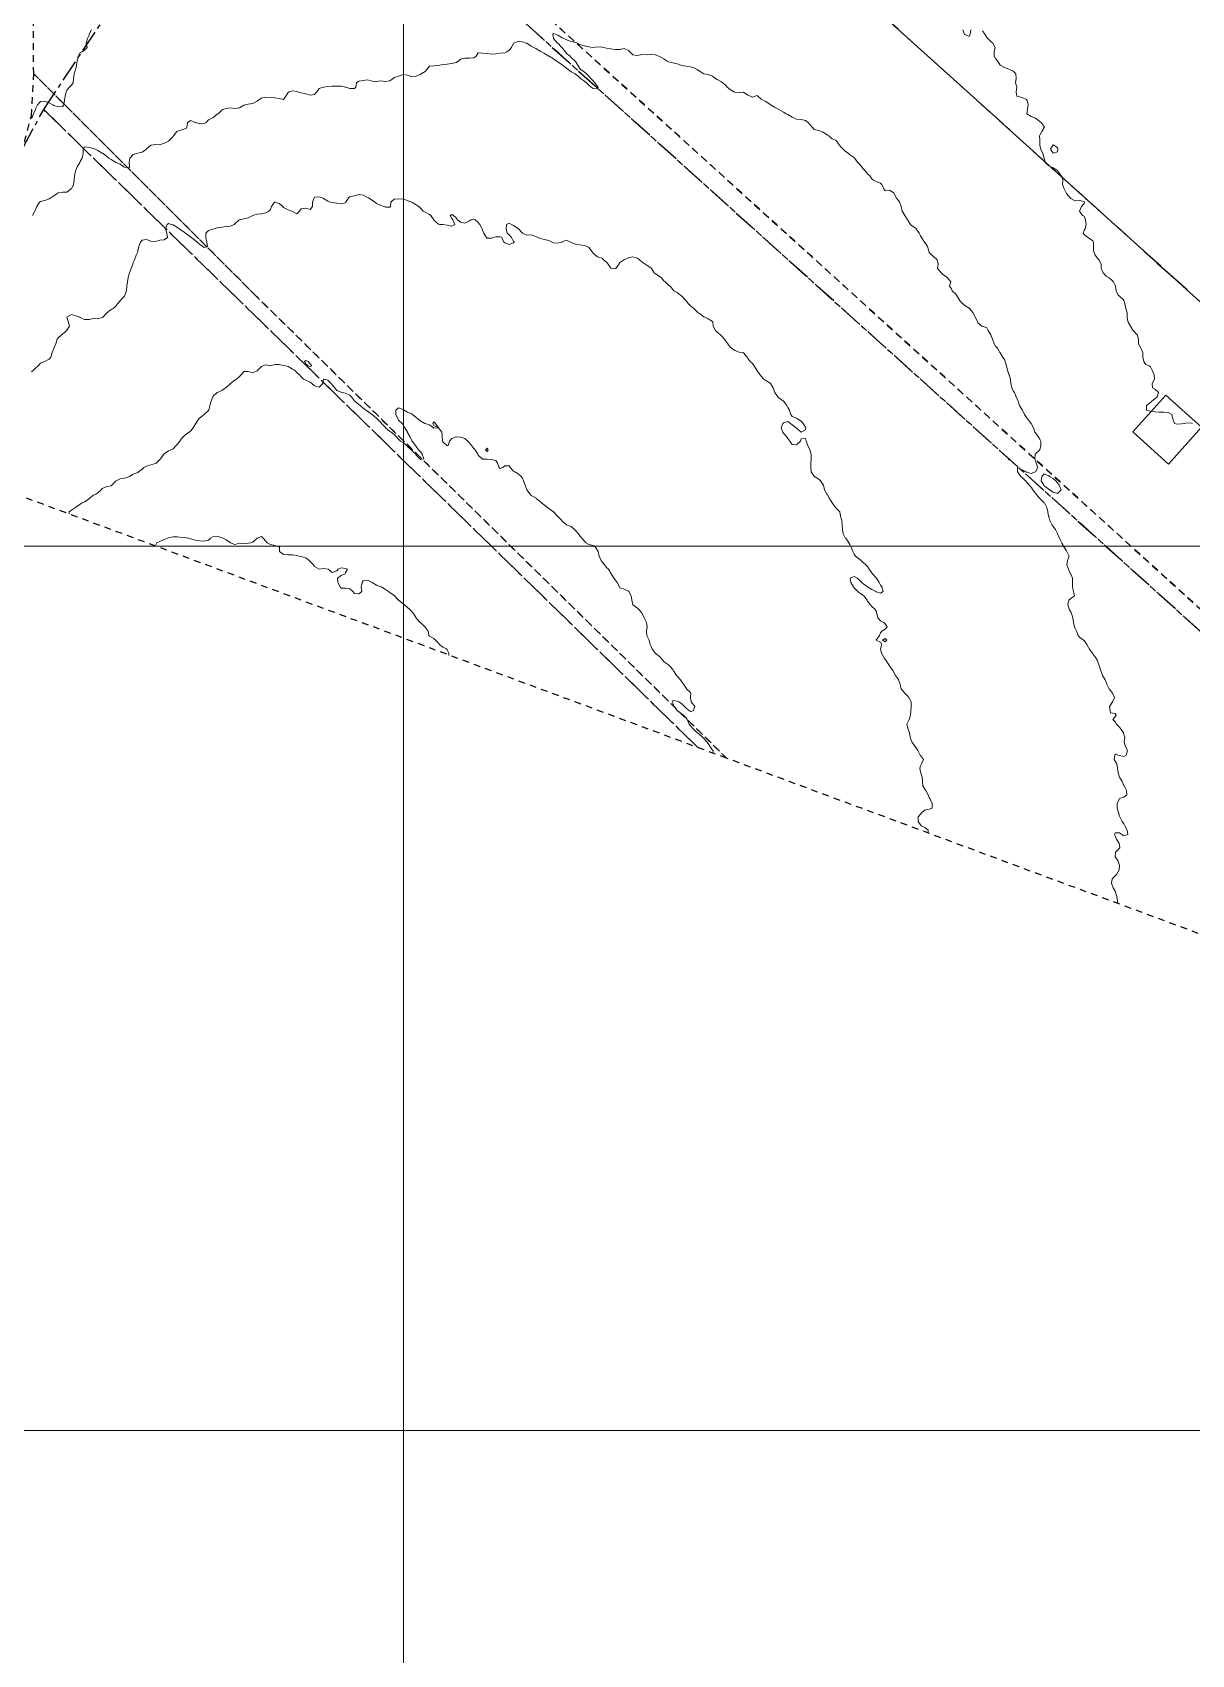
# Model space of a CAD drawing. Header units: centimetres. Extents: x 0 to 642158, y -847 to 649707.
# Drawn here: x 615924.8 to 616055.9, y 619762 to 619945.4 of the extents above; entities that cross this region are included whole.
import ezdxf

# ---------------------------------------------------------------- set-up
doc = ezdxf.new("R2010")
doc.units = ezdxf.units.CM
doc.header["$MEASUREMENT"] = 0
doc.linetypes.add('CENTERX2', pattern=[4, 2.5, -0.5, 0.5, -0.5])
doc.linetypes.add('JIS_02_0.7', pattern=[1.35, 0.75, -0.6])
for name, color, linetype, lineweight in [('MEV_grille', 254, 'Continuous', 9), ('WAL_parcellaire agricole', 7, 'JIS_02_0.7', 25), ('WAL_topographie 0.5', 253, 'Continuous', 20)]:
    doc.layers.add(name, color=color, linetype=linetype, lineweight=lineweight)
doc.layers.add('SPW_batiments', color=7, linetype='Continuous')
doc.layers.add('SPW_parcellaire cadastral', color=7, linetype='CENTERX2', lineweight=25, true_color=0xff0542)

# ---------------------------------------------------------------- blocks, each defined once
blk = doc.blocks.new('*U114')
at = {"layer": 'MEV_grille', "transparency": 33554687}
blk.add_lwpolyline([(-1338.46, 0), (1338.46, 0)], dxfattribs=at)
blk = doc.blocks.new('*U115')
at = {"layer": 'MEV_grille', "color": 0, "linetype": 'ByBlock', "lineweight": -2, "transparency": 16777216}
for p in [(0, -2500), (0, -2600)]:
    blk.add_blockref('*U114', p, dxfattribs=at)
blk = doc.blocks.new('*U112')
at = {"layer": 'MEV_grille', "transparency": 33554687}
blk.add_lwpolyline([(0, 1825.48), (0, -1825.48)], dxfattribs=at)
blk = doc.blocks.new('*U113')
at = {"layer": 'MEV_grille', "color": 0, "linetype": 'ByBlock', "lineweight": -2, "transparency": 16777216}
blk.add_blockref('*U112', (600, 0), dxfattribs=at)

msp = doc.modelspace()

# ---------------------------------------------------------------- linework, layer by layer
at = {"layer": 'SPW_batiments'}
msp.add_lwpolyline([(616057.03, 619900.83), (616053.28, 619896.64), (616049.25, 619900.28), (616053, 619904.44), (616057.03, 619900.83)], dxfattribs=at)
at = {"layer": 'SPW_parcellaire cadastral'}
for points in [[(616153.66, 619880.77), (616136.96, 619862.85), (616126.68, 619852.05), (616001.49, 619964.95), (616040.55, 619965.41), (616060.88, 619964.33), (616153.66, 619880.77)], [(615965.8, 619959.82), (615989.5, 619964.99), (616001.49, 619964.95), (616126.68, 619852.05), (616107.56, 619832.08), (615965.8, 619959.82)], [(615926.12, 619936.73), (615936.97, 619953.04), (615965.8, 619959.82), (616107.56, 619832.08), (616102.35, 619826.61)], [(615906.65, 619899.72), (615903.97, 619902.5), (615914.4, 619916.69), (615919.91, 619925.36), (615926.12, 619936.73)], [(616000.08, 619864.6), (615926.12, 619936.73)], [(615926.12, 619936.73), (616000.08, 619864.6)]]:
    msp.add_lwpolyline(points, dxfattribs=at)
at = {"layer": 'WAL_parcellaire agricole'}
for points in [[(615967.54, 619961.3), (615982.56, 619963.87), (616014.45, 619964.67), (616059.99, 619964.79), (616153.72, 619880.73), (616107, 619834.8), (615967.54, 619961.3)], [(616003.33, 619863.39), (615950, 619915.78), (615924.99, 619940.78), (615924.95, 619949.74), (615927.39, 619952.98), (615938.29, 619954.98), (615966.89, 619962.18), (615967.54, 619961.3), (616107, 619834.8), (616109.5, 619832.3), (616103.48, 619826.19), (616003.33, 619863.39)], [(615907.77, 619898.89), (615903.81, 619901.85), (615918.75, 619922.03), (615923.23, 619930.47), (615924.74, 619936.03), (615924.99, 619940.78), (615950, 619915.78), (616003.33, 619863.39), (615907.77, 619898.89)]]:
    msp.add_lwpolyline(points, dxfattribs=at)
at = {"layer": 'WAL_topographie 0.5'}
for points in [[(615924.77, 619935.75), (615924.96, 619936.25), (615925.2, 619936.75), (615925.25, 619936.88), (615925.44, 619937.25), (615925.75, 619937.65), (615926.25, 619937.67), (615926.75, 619937.49), (615927.15, 619937.25), (615927.25, 619937.2), (615927.75, 619937.04), (615928.25, 619937.09), (615928.4, 619937.25), (615928.49, 619937.75), (615928.56, 619938.25), (615928.67, 619938.75), (615928.75, 619938.93), (615929.03, 619939.25), (615929.25, 619939.49), (615929.45, 619939.75), (615929.49, 619940.25), (615929.58, 619940.75), (615929.73, 619941.25), (615929.75, 619941.35), (615929.84, 619941.75), (615929.92, 619942.25), (615930.05, 619942.75), (615930.25, 619943.17), (615930.48, 619943.25), (615930.75, 619943.43), (615931.02, 619943.75), (615930.93, 619944.25), (615931.08, 619944.75), (615931.25, 619945.15), (615931.28, 619945.25), (615931.51, 619945.75)], [(615924.85, 619924.75), (615925.13, 619925.25), (615925.25, 619925.51), (615925.35, 619925.75), (615925.64, 619926.25), (615925.75, 619926.32), (615926.25, 619926.45), (615926.75, 619926.63), (615926.93, 619926.75), (615927.25, 619926.96), (615927.65, 619927.25), (615927.75, 619927.32), (615928.25, 619927.39), (615928.75, 619927.39), (615929.24, 619927.75), (615929.25, 619927.77), (615929.48, 619928.25), (615929.56, 619928.75), (615929.62, 619929.25), (615929.71, 619929.75), (615929.75, 619929.89), (615929.9, 619930.25), (615930.19, 619930.75), (615930.25, 619930.87), (615930.48, 619931.25), (615930.59, 619931.75), (615930.57, 619932.25), (615930.75, 619932.5), (615931.25, 619932.42), (615931.75, 619932.34), (615931.94, 619932.25), (615932.25, 619932.11), (615932.75, 619931.8), (615932.83, 619931.75), (615933.25, 619931.42), (615933.48, 619931.25), (615933.75, 619931.08), (615934.25, 619930.79), (615934.34, 619930.75), (615934.75, 619930.56), (615935.19, 619930.25), (615935.25, 619930.21), (615935.75, 619930.15), (615935.83, 619930.25), (615935.78, 619930.75), (615935.86, 619931.25), (615936.25, 619931.63), (615936.6, 619931.75), (615936.75, 619931.79), (615937.25, 619931.9), (615937.73, 619932.25), (615937.75, 619932.27), (615938.25, 619932.7), (615938.55, 619932.75), (615938.75, 619932.79), (615939.25, 619932.75), (615939.75, 619932.92), (615940.25, 619933.16), (615940.36, 619933.25), (615940.75, 619933.69), (615940.8, 619933.75), (615941.19, 619934.25), (615941.25, 619934.3), (615941.75, 619934.43), (615942.25, 619934.64), (615942.3, 619934.75), (615942.37, 619935.25), (615942.75, 619935.48), (615943.25, 619935.28), (615943.34, 619935.25), (615943.75, 619935.13), (615944.25, 619935.14), (615944.5, 619935.25), (615944.75, 619935.55), (615945.14, 619935.75), (615945.25, 619935.79), (615945.75, 619936.19), (615945.83, 619936.25), (615946.25, 619936.67), (615946.39, 619936.75), (615946.75, 619936.86), (615947.25, 619936.94), (615947.75, 619936.85), (615948.25, 619936.92), (615948.75, 619937.21), (615948.92, 619937.25), (615949.25, 619937.32), (615949.75, 619937.43), (615950.25, 619937.66), (615950.35, 619937.75), (615950.75, 619938), (615951.25, 619938.14), (615951.75, 619938.09), (615952.25, 619938.05), (615952.75, 619937.96), (615953.25, 619937.86), (615953.5, 619938.25), (615953.75, 619938.64), (615953.88, 619938.75), (615954.25, 619938.84), (615954.75, 619938.77), (615954.82, 619938.75), (615955.25, 619938.61), (615955.75, 619938.5), (615956.25, 619938.37), (615956.75, 619938.42), (615957, 619938.75), (615957.25, 619939.12), (615957.75, 619939.25), (615957.75, 619939.25), (615958.25, 619939.35), (615958.75, 619939.37), (615959.25, 619939.39), (615959.75, 619939.38), (615960.25, 619939.26), (615960.3, 619939.25), (615960.75, 619939.09), (615961.25, 619939.1), (615961.42, 619939.25), (615961.47, 619939.75), (615961.75, 619939.93), (615962.25, 619940.03), (615962.75, 619940.07), (615963.25, 619939.92), (615963.75, 619939.91), (615964.25, 619939.97), (615964.75, 619939.91), (615965.25, 619939.96), (615965.63, 619940.25), (615965.75, 619940.35), (615966.25, 619940.52), (615966.75, 619940.71), (615967.25, 619940.61), (615967.75, 619940.42), (615968.25, 619940.52), (615968.75, 619940.72), (615968.81, 619940.75), (615969.25, 619941.04), (615969.44, 619941.25), (615969.75, 619941.63), (615970.25, 619941.67), (615970.75, 619941.7), (615970.92, 619941.75), (615971.25, 619941.84), (615971.75, 619941.87), (615972.25, 619941.92), (615972.75, 619942.03), (615973.07, 619942.25), (615973.25, 619942.43), (615973.75, 619942.55), (615974.25, 619942.54), (615974.75, 619942.58), (615975, 619942.75), (615975.25, 619943.15), (615975.75, 619943.1), (615976.25, 619943.05), (615976.75, 619943), (615977.25, 619943.02), (615977.75, 619943.1), (615978.25, 619943.15), (615978.5, 619943.25), (615978.75, 619943.43), (615979.02, 619943.75), (615979.25, 619944.25), (615979.25, 619944.25), (615979.75, 619944.44), (615980.25, 619944.37), (615980.66, 619944.25), (615980.75, 619944.22), (615981.25, 619943.91), (615981.55, 619943.75), (615981.75, 619943.63), (615982.25, 619943.34), (615982.4, 619943.25), (615982.75, 619943.07), (615983.25, 619942.76), (615983.27, 619942.75), (615983.75, 619942.46), (615984.08, 619942.25), (615984.25, 619942.12), (615984.75, 619941.77), (615984.78, 619941.75), (615985.25, 619941.4), (615985.43, 619941.25), (615985.75, 619941.01), (615986.21, 619940.75), (615986.25, 619940.72), (615986.75, 619940.34), (615986.83, 619940.25), (615987.25, 619939.95), (615987.48, 619939.75), (615987.75, 619939.49), (615988.03, 619939.25), (615988.25, 619939.1), (615988.75, 619939.06), (615988.81, 619939.25), (615988.75, 619939.34), (615988.45, 619939.75), (615988.25, 619939.99), (615988, 619940.25), (615987.75, 619940.51), (615987.5, 619940.75), (615987.25, 619940.95), (615986.86, 619941.25), (615986.75, 619941.37), (615986.52, 619941.75), (615986.25, 619942.15), (615986.17, 619942.25), (615985.75, 619942.63), (615985.63, 619942.75), (615985.25, 619943.08), (615985.1, 619943.25), (615984.75, 619943.69), (615984.7, 619943.75), (615984.25, 619944.23), (615984.23, 619944.25), (615983.75, 619944.75), (615983.75, 619944.75), (615983.67, 619945.25), (615983.75, 619945.31), (615983.94, 619945.25), (615984.25, 619945.15), (615984.75, 619944.85), (615984.94, 619944.75), (615985.25, 619944.61), (615985.75, 619944.44), (615986.25, 619944.31), (615986.48, 619944.25), (615986.75, 619944.07), (615987.25, 619943.94), (615987.75, 619943.81), (615988.25, 619943.75), (615988.75, 619943.83), (615989.25, 619943.8), (615989.42, 619943.75), (615989.75, 619943.67), (615990.25, 619943.59), (615990.75, 619943.51), (615991.25, 619943.51), (615991.75, 619943.62), (615992.25, 619943.42), (615992.41, 619943.25), (615992.75, 619942.92), (615993.25, 619942.83), (615993.75, 619942.94), (615994.25, 619942.92), (615994.75, 619942.94), (615995.25, 619942.91), (615995.67, 619942.75), (615995.75, 619942.71), (615996.25, 619942.48), (615996.53, 619942.25), (615996.75, 619942.13), (615997.25, 619942.02), (615997.75, 619941.89), (615998.15, 619941.75), (615998.25, 619941.71), (615998.75, 619941.62), (615999.25, 619941.55), (615999.75, 619941.4), (616000, 619941.25), (616000.25, 619941.06), (616000.75, 619940.75), (616000.75, 619940.75), (616001.25, 619940.7), (616001.75, 619940.51), (616002.09, 619940.25), (616002.25, 619940.12), (616002.75, 619939.87), (616002.91, 619939.75), (616003.25, 619939.46), (616003.38, 619939.25), (616003.75, 619938.99), (616004.15, 619938.75), (616004.25, 619938.69), (616004.75, 619938.67), (616005.25, 619938.7), (616005.75, 619938.36), (616006.03, 619938.25), (616006.25, 619938.12), (616006.58, 619938.25), (616006.75, 619938.31), (616006.86, 619938.25), (616007.25, 619937.9), (616007.5, 619937.75), (616007.75, 619937.65), (616008.25, 619937.3), (616008.3, 619937.25), (616008.75, 619936.99), (616009.25, 619936.75), (616009.25, 619936.75), (616009.75, 619936.45), (616010.07, 619936.25), (616010.25, 619936.15), (616010.75, 619935.88), (616011, 619935.75), (616011.25, 619935.64), (616011.75, 619935.6), (616012.25, 619935.5), (616012.57, 619935.25), (616012.75, 619935.03), (616013, 619934.75), (616013.25, 619934.49), (616013.75, 619934.37), (616014.03, 619934.25), (616014.25, 619934.19), (616014.75, 619933.84), (616014.89, 619933.75), (616015.25, 619933.43), (616015.66, 619933.25), (616015.75, 619933.18), (616016.05, 619932.75), (616016.25, 619932.53), (616016.5, 619932.25), (616016.75, 619932.03), (616017.1, 619931.75), (616017.25, 619931.62), (616017.75, 619931.3), (616017.78, 619931.25), (616018.18, 619930.75), (616018.25, 619930.68), (616018.62, 619930.25), (616018.75, 619930.07), (616019.02, 619929.75), (616019.25, 619929.45), (616019.52, 619929.25), (616019.75, 619928.9), (616019.94, 619928.75), (616020.25, 619928.58), (616020.75, 619928.39), (616020.88, 619928.25), (616021.11, 619927.75), (616021.25, 619927.54), (616021.75, 619927.6), (616022.25, 619927.3), (616022.28, 619927.25), (616022.49, 619926.75), (616022.75, 619926.44), (616022.88, 619926.25), (616023.08, 619925.75), (616023.18, 619925.25), (616023.25, 619925.12), (616023.47, 619924.75), (616023.75, 619924.34), (616023.8, 619924.25), (616024.14, 619923.75), (616024.25, 619923.61), (616024.75, 619923.28), (616024.78, 619923.25), (616025.11, 619922.75), (616025.25, 619922.46), (616025.35, 619922.25), (616025.71, 619921.75), (616025.75, 619921.69), (616026.04, 619921.25), (616026.19, 619920.75), (616026.25, 619920.57), (616026.52, 619920.25), (616026.75, 619920.07), (616027.14, 619919.75), (616027.25, 619919.25), (616027.25, 619919.25), (616027.25, 619919.25), (616027.19, 619918.75), (616027.25, 619918.67), (616027.58, 619918.25), (616027.75, 619918.1), (616028.25, 619917.77), (616028.28, 619917.75), (616028.68, 619917.25), (616028.54, 619916.75), (616028.75, 619916.45), (616028.85, 619916.25), (616029.25, 619915.87), (616029.33, 619915.75), (616029.61, 619915.25), (616029.75, 619915.06), (616030.06, 619914.75), (616030.25, 619914.59), (616030.75, 619914.28), (616030.8, 619914.25), (616031.21, 619913.75), (616031.25, 619913.67), (616031.45, 619913.25), (616031.7, 619912.75), (616031.75, 619912.63), (616032.2, 619912.25), (616032.25, 619912.22), (616032.75, 619912.03), (616032.91, 619911.75), (616033.2, 619911.25), (616033.25, 619911.16), (616033.4, 619910.75), (616033.58, 619910.25), (616033.75, 619909.96), (616033.95, 619909.75), (616034.23, 619909.25), (616034.25, 619909.22), (616034.55, 619908.75), (616034.75, 619908.47), (616034.84, 619908.25), (616034.96, 619907.75), (616035.08, 619907.25), (616035.25, 619906.79), (616035.27, 619906.75), (616035.44, 619906.25), (616035.46, 619905.75), (616035.6, 619905.25), (616035.75, 619904.92), (616035.88, 619904.75), (616036.09, 619904.25), (616036.25, 619903.82), (616036.28, 619903.75), (616036.45, 619903.25), (616036.75, 619902.79), (616036.77, 619902.75), (616037.01, 619902.25), (616037.25, 619901.9), (616037.37, 619901.75), (616037.75, 619901.25), (616037.75, 619901.25), (616038.02, 619900.75), (616038.17, 619900.25), (616038.25, 619900.16), (616038.57, 619899.75), (616038.75, 619899.47), (616038.85, 619899.25), (616038.85, 619898.75), (616038.75, 619898.25), (616038.75, 619898.25), (616038.25, 619897.81), (616038.23, 619897.75), (616038.19, 619897.25), (616038.25, 619897), (616038.34, 619896.75), (616038.54, 619896.25), (616038.25, 619895.75), (616038.25, 619895.75), (616037.75, 619895.57), (616037.25, 619895.72), (616037.21, 619895.75), (616036.75, 619895.98), (616036.26, 619896.25), (616036.25, 619896.26), (616036.22, 619896.25), (616036.23, 619895.75), (616036.25, 619895.73), (616036.61, 619895.25), (616036.75, 619895.11), (616037.13, 619894.75), (616037.25, 619894.63), (616037.55, 619894.25), (616037.75, 619894.03), (616037.97, 619893.75), (616038.25, 619893.35), (616038.32, 619893.25), (616038.75, 619892.75), (616038.75, 619892.75), (616039.25, 619892.27), (616039.28, 619892.25), (616039.54, 619891.75), (616039.64, 619891.25), (616039.73, 619890.75), (616039.75, 619890.7), (616039.89, 619890.25), (616040.14, 619889.75), (616040.25, 619889.59), (616040.52, 619889.25), (616040.75, 619888.78), (616040.76, 619888.75), (616040.98, 619888.25), (616041.24, 619887.75), (616041.25, 619887.72), (616041.48, 619887.25), (616041.75, 619886.82), (616041.81, 619886.75), (616042.07, 619886.25), (616041.86, 619885.75), (616041.8, 619885.25), (616041.97, 619884.75), (616042.22, 619884.25), (616042.25, 619884.19), (616042.44, 619883.75), (616042.44, 619883.25), (616042.43, 619882.75), (616042.57, 619882.25), (616042.66, 619881.75), (616042.25, 619881.43), (616042.04, 619881.25), (616041.92, 619880.75), (616042.08, 619880.25), (616042.25, 619879.92), (616042.34, 619879.75), (616042.46, 619879.25), (616042.57, 619878.75), (616042.66, 619878.25), (616042.75, 619878.05), (616042.88, 619877.75), (616043.1, 619877.25), (616043.25, 619877.06), (616043.69, 619876.75), (616043.75, 619876.71), (616044.06, 619876.25), (616044.25, 619875.89), (616044.33, 619875.75), (616044.7, 619875.25), (616044.75, 619875.19), (616045.08, 619874.75), (616045.25, 619874.42), (616045.32, 619874.25), (616045.48, 619873.75), (616045.64, 619873.25), (616045.75, 619872.98), (616045.84, 619872.75), (616046.12, 619872.25), (616046.25, 619871.99), (616046.34, 619871.75), (616046.57, 619871.25), (616046.75, 619871.03), (616046.98, 619870.75), (616047.18, 619870.25), (616046.96, 619869.75), (616046.75, 619869.4), (616046.62, 619869.25), (616046.69, 619868.75), (616046.75, 619868.5), (616047.25, 619868.44), (616047.36, 619868.25), (616047.25, 619868.06), (616047, 619867.75), (616047.25, 619867.52), (616047.41, 619867.25), (616047.75, 619866.91), (616047.85, 619866.75), (616048.19, 619866.25), (616048.25, 619866.08), (616048.36, 619865.75), (616048.3, 619865.25), (616048.39, 619864.75), (616048.67, 619864.25), (616048.5, 619863.75), (616048.25, 619863.57), (616047.75, 619863.68), (616047.58, 619863.75), (616047.25, 619863.88), (616047.21, 619863.75), (616047.14, 619863.25), (616047.25, 619863.06), (616047.45, 619862.75), (616047.54, 619862.25), (616047.59, 619861.75), (616047.74, 619861.25), (616047.75, 619861.23), (616048.04, 619860.75), (616048.25, 619860.31), (616048.28, 619860.25), (616048.56, 619859.75), (616048.58, 619859.25), (616048.25, 619859), (616047.75, 619858.83), (616047.7, 619858.75), (616047.48, 619858.25), (616047.5, 619857.75), (616047.63, 619857.25), (616047.75, 619856.85), (616047.8, 619856.75), (616048.06, 619856.25), (616048.25, 619855.98), (616048.36, 619855.75), (616048.64, 619855.25), (616048.69, 619854.75), (616048.25, 619854.6), (616048, 619854.75), (616047.75, 619854.94), (616047.25, 619854.96), (616047.2, 619854.75), (616047.25, 619854.62), (616047.43, 619854.25), (616047.73, 619853.75), (616047.75, 619853.58), (616047.78, 619853.25), (616047.75, 619853.2), (616047.32, 619852.75), (616047.25, 619852.25), (616047.61, 619851.75), (616047.75, 619851.25), (616047.75, 619851.25), (616047.75, 619851.25), (616047.7, 619850.75), (616047.43, 619850.25), (616047.25, 619850.09), (616046.94, 619849.75), (616046.84, 619849.25), (616047.05, 619848.75), (616047.25, 619848.37), (616047.32, 619848.25), (616047.44, 619847.75), (616047.51, 619847.25), (616047.51, 619847)], [(616030.06, 619945.75), (616030.23, 619945.25), (616030.25, 619945.22), (616030.75, 619945), (616030.86, 619945.25), (616030.93, 619945.75)], [(616032.25, 619945.62), (616032.54, 619945.25), (616032.75, 619944.89), (616032.87, 619944.75), (616033.25, 619944.39), (616033.42, 619944.25), (616033.68, 619943.75), (616033.57, 619943.25), (616033.58, 619942.75), (616033.75, 619942.5), (616033.95, 619942.25), (616034.25, 619941.75), (616034.25, 619941.75), (616034.75, 619941.47), (616035.25, 619941.28), (616035.33, 619941.25), (616035.75, 619941.07), (616036.05, 619940.75), (616036.08, 619940.25), (616035.98, 619939.75), (616036.15, 619939.25), (616036.08, 619938.75), (616036.15, 619938.25), (616036.25, 619938.19), (616036.75, 619938.1), (616037.25, 619937.86), (616037.32, 619937.75), (616037.41, 619937.25), (616037.34, 619936.75), (616037.29, 619936.25), (616037.75, 619935.96), (616038.25, 619935.75), (616038.25, 619935.75), (616038.75, 619935.37), (616038.9, 619935.25), (616039.25, 619934.8), (616039.29, 619934.75), (616039.25, 619934.69), (616038.96, 619934.25), (616038.75, 619933.82), (616038.72, 619933.75), (616038.73, 619933.25), (616038.73, 619932.75), (616038.75, 619932.67), (616038.86, 619932.25), (616039.09, 619931.75), (616039.25, 619931.25), (616039.25, 619931.25), (616039.36, 619930.75), (616039.75, 619930.35), (616040, 619930.25), (616040.25, 619930.14), (616040.75, 619929.82), (616040.78, 619929.75), (616041.17, 619929.25), (616041.25, 619929.11), (616041.35, 619928.75), (616041.32, 619928.25), (616041.49, 619927.75), (616041.75, 619927.25), (616041.75, 619927.25), (616042.16, 619926.75), (616042.25, 619926.67), (616042.75, 619926.4), (616043.25, 619926.43), (616043.75, 619926.33), (616043.78, 619926.25), (616043.75, 619926.11), (616043.47, 619925.75), (616043.25, 619925.25), (616043.58, 619924.75), (616043.75, 619924.68), (616043.92, 619924.25), (616043.99, 619923.75), (616043.86, 619923.25), (616043.75, 619923.06), (616043.65, 619922.75), (616043.75, 619922.61), (616044.18, 619922.25), (616044.25, 619922.21), (616044.75, 619921.87), (616044.83, 619921.75), (616044.82, 619921.25), (616044.8, 619920.75), (616044.99, 619920.25), (616045.25, 619919.93), (616045.4, 619919.75), (616045.68, 619919.25), (616045.7, 619918.75), (616045.75, 619918.6), (616045.89, 619918.25), (616046.25, 619917.89), (616046.5, 619917.75), (616046.75, 619917.6), (616047.08, 619917.25), (616047.25, 619916.86), (616047.3, 619916.75), (616047.36, 619916.25), (616047.6, 619915.75), (616047.75, 619915.61), (616048.18, 619915.25), (616048.25, 619915.14), (616048.37, 619914.75), (616048.47, 619914.25), (616048.61, 619913.75), (616048.62, 619913.25), (616048.7, 619912.75), (616048.75, 619912.69), (616049, 619912.25), (616049.25, 619911.77), (616049.29, 619911.75), (616049.75, 619911.25), (616049.75, 619911.25), (616049.9, 619910.75), (616049.9, 619910.25), (616050.16, 619909.75), (616050.25, 619909.58), (616050.41, 619909.25), (616050.41, 619908.75), (616050.52, 619908.25), (616050.75, 619907.9), (616051.12, 619907.75), (616051.25, 619907.65), (616051.46, 619907.25), (616051.69, 619906.75), (616051.71, 619906.25), (616051.46, 619905.75), (616051.5, 619905.25), (616051.75, 619905.13), (616052.18, 619904.75), (616052, 619904.25), (616051.75, 619904.02), (616051.41, 619903.75), (616051.25, 619903.6), (616050.81, 619903.25), (616050.8, 619902.75), (616051.25, 619902.61), (616051.75, 619902.54), (616052.25, 619902.5), (616052.75, 619902.5), (616053.25, 619902.46), (616053.66, 619902.25), (616053.75, 619901.89), (616053.77, 619901.75), (616053.96, 619901.25), (616054.25, 619901.15), (616054.75, 619901.21), (616055.06, 619901.25), (616055.25, 619901.28), (616055.75, 619901.29), (616056, 619901.25)], [(616040.8, 619932.25), (616040.75, 619931.96), (616040.25, 619931.8), (616039.96, 619932.25), (616040.25, 619932.75), (616040.25, 619932.75), (616040.25, 619932.75), (616040.75, 619932.42), (616040.8, 619932.25)], [(615924.75, 619907.07), (615924.98, 619907.25), (615925.25, 619907.51), (615925.49, 619907.75), (615925.75, 619908.05), (615926.25, 619908.25), (615926.25, 619908.25), (615926.75, 619908.51), (615926.93, 619908.75), (615927.07, 619909.25), (615927.25, 619909.71), (615927.26, 619909.75), (615927.48, 619910.25), (615927.63, 619910.75), (615927.75, 619910.92), (615928.12, 619911.25), (615928.25, 619911.32), (615928.72, 619911.75), (615928.75, 619911.8), (615929.04, 619912.25), (615928.9, 619912.75), (615928.75, 619913.25), (615928.75, 619913.25), (615928.75, 619913.25), (615929.25, 619913.56), (615929.75, 619913.41), (615930.2, 619913.25), (615930.25, 619913.23), (615930.75, 619912.98), (615931.25, 619912.98), (615931.75, 619913.09), (615932.25, 619913.05), (615932.75, 619913.21), (615932.79, 619913.25), (615933.25, 619913.75), (615933.25, 619913.75), (615933.75, 619914.13), (615933.97, 619914.25), (615934.25, 619914.46), (615934.47, 619914.75), (615934.75, 619915.11), (615934.88, 619915.25), (615935.25, 619915.63), (615935.31, 619915.75), (615935.48, 619916.25), (615935.54, 619916.75), (615935.58, 619917.25), (615935.68, 619917.75), (615935.75, 619918.03), (615935.81, 619918.25), (615936, 619918.75), (615936.21, 619919.25), (615936.25, 619919.42), (615936.37, 619919.75), (615936.59, 619920.25), (615936.75, 619920.66), (615936.78, 619920.75), (615936.89, 619921.25), (615937.05, 619921.75), (615937.25, 619921.95), (615937.75, 619922.03), (615938.25, 619921.86), (615938.75, 619921.82), (615939.25, 619921.95), (615939.75, 619922), (615940.12, 619922.25), (615940.03, 619922.75), (615939.9, 619923.25), (615940.07, 619923.75), (615940.25, 619923.83), (615940.53, 619923.75), (615940.75, 619923.68), (615941.25, 619923.38), (615941.43, 619923.25), (615941.75, 619923.04), (615942.16, 619922.75), (615942.25, 619922.69), (615942.75, 619922.31), (615942.82, 619922.25), (615943.25, 619921.93), (615943.46, 619921.75), (615943.75, 619921.5), (615944.12, 619921.25), (615944.25, 619921.14), (615944.65, 619921.25), (615944.56, 619921.75), (615944.45, 619922.25), (615944.46, 619922.75), (615944.75, 619923.04), (615945.25, 619923.2), (615945.39, 619923.25), (615945.75, 619923.37), (615946.25, 619923.43), (615946.75, 619923.51), (615947.25, 619923.53), (615947.67, 619923.75), (615947.75, 619923.81), (615948.22, 619924.25), (615948.25, 619924.26), (615948.75, 619924.37), (615949.25, 619924.5), (615949.75, 619924.75), (615949.75, 619924.75), (615950.25, 619924.9), (615950.75, 619924.93), (615951.25, 619925.05), (615951.59, 619925.25), (615951.75, 619925.42), (615951.88, 619925.75), (615952.2, 619926.25), (615952.25, 619926.27), (615952.31, 619926.25), (615952.75, 619926.09), (615953.16, 619925.75), (615953.25, 619925.66), (615953.75, 619925.4), (615954.19, 619925.25), (615954.25, 619925.22), (615954.75, 619924.94), (615955.04, 619925.25), (615955.25, 619925.5), (615955.75, 619925.56), (615956.25, 619925.43), (615956.53, 619925.75), (615956.53, 619926.25), (615956.69, 619926.75), (615956.75, 619926.82), (615957.25, 619926.85), (615957.62, 619926.75), (615957.75, 619926.68), (615958.25, 619926.36), (615958.54, 619926.25), (615958.75, 619926.21), (615959.25, 619926.16), (615959.75, 619926.08), (615960.25, 619926.19), (615960.3, 619926.25), (615960.58, 619926.75), (615960.75, 619926.86), (615961.25, 619926.99), (615961.75, 619927.13), (615962.25, 619927.04), (615962.75, 619926.79), (615962.84, 619926.75), (615963.25, 619926.48), (615963.56, 619926.25), (615963.75, 619926.11), (615964.25, 619925.89), (615964.61, 619925.75), (615964.75, 619925.71), (615965.25, 619925.69), (615965.32, 619925.75), (615965.36, 619926.25), (615965.75, 619926.61), (615966.25, 619926.65), (615966.75, 619926.58), (615967.25, 619926.46), (615967.72, 619926.25), (615967.75, 619926.24), (615968.25, 619925.94), (615968.54, 619925.75), (615968.75, 619925.54), (615969.04, 619925.25), (615969.25, 619925.11), (615969.75, 619924.86), (615969.88, 619924.75), (615970.23, 619924.25), (615970.25, 619924.22), (615970.75, 619923.77), (615970.92, 619923.75), (615971.25, 619923.72), (615971.75, 619923.65), (615972.25, 619923.54), (615972.61, 619923.75), (615972.39, 619924.25), (615972.25, 619924.42), (615972.07, 619924.75), (615972.25, 619924.85), (615972.45, 619924.75), (615972.75, 619924.48), (615972.91, 619924.25), (615973.25, 619924), (615973.75, 619923.88), (615974.25, 619924.16), (615974.46, 619924.25), (615974.75, 619924.35), (615974.92, 619924.25), (615975.25, 619923.96), (615975.44, 619923.75), (615975.71, 619923.25), (615975.75, 619923.08), (615975.89, 619922.75), (615976.18, 619922.25), (615976.25, 619922.19), (615976.75, 619922.17), (615976.97, 619922.25), (615977.25, 619922.33), (615977.75, 619922.33), (615977.92, 619922.25), (615978.14, 619921.75), (615978.25, 619921.65), (615978.75, 619921.48), (615979.25, 619921.67), (615979.35, 619921.75), (615979.25, 619921.82), (615979.02, 619922.25), (615978.75, 619922.55), (615978.51, 619922.75), (615978.42, 619923.25), (615978.43, 619923.75), (615978.75, 619923.88), (615979, 619923.75), (615979.25, 619923.6), (615979.75, 619923.28), (615979.79, 619923.25), (615980.25, 619922.75), (615980.25, 619922.75), (615980.75, 619922.54), (615981.25, 619922.57), (615981.75, 619922.37), (615981.98, 619922.25), (615982.25, 619922.16), (615982.75, 619922.03), (615983.25, 619921.91), (615983.62, 619921.75), (615983.75, 619921.67), (615984.25, 619921.62), (615984.69, 619921.75), (615984.75, 619921.79), (615985.25, 619921.96), (615985.67, 619921.75), (615985.75, 619921.7), (615986.25, 619921.52), (615986.75, 619921.42), (615987.25, 619921.36), (615987.53, 619921.25), (615987.75, 619921.15), (615988.04, 619920.75), (615988.25, 619920.49), (615988.51, 619920.25), (615988.75, 619920.06), (615989.25, 619919.93), (615989.43, 619919.75), (615989.75, 619919.46), (615989.93, 619919.25), (615990.25, 619918.81), (615990.58, 619918.75), (615990.75, 619918.72), (615990.8, 619918.75), (615991.13, 619919.25), (615991.25, 619919.42), (615991.75, 619919.75), (615991.75, 619919.75), (615992.25, 619919.96), (615992.75, 619920.06), (615993.25, 619919.93), (615993.5, 619919.75), (615993.75, 619919.51), (615994.13, 619919.25), (615994.25, 619919.17), (615994.75, 619918.84), (615994.83, 619918.75), (615995.16, 619918.25), (615995.25, 619918.18), (615995.75, 619917.87), (615995.92, 619917.75), (615996.25, 619917.35), (615996.39, 619917.25), (615996.75, 619916.87), (615996.95, 619916.75), (615997.25, 619916.38), (615997.36, 619916.25), (615997.75, 619916.04), (615998.13, 619915.75), (615998.25, 619915.68), (615998.62, 619915.25), (615998.75, 619915.09), (615999.02, 619914.75), (615999.25, 619914.53), (615999.64, 619914.25), (615999.75, 619914.14), (616000.12, 619913.75), (616000.25, 619913.66), (616000.75, 619913.29), (616000.88, 619913.25), (616001.25, 619913.07), (616001.75, 619912.78), (616001.77, 619912.75), (616001.81, 619912.25), (616002.07, 619911.75), (616002.25, 619911.56), (616002.64, 619911.25), (616002.75, 619911.15), (616003.09, 619910.75), (616003.25, 619910.55), (616003.46, 619910.25), (616003.75, 619909.88), (616003.89, 619909.75), (616004.25, 619909.48), (616004.75, 619909.31), (616005.12, 619909.25), (616005.25, 619909.23), (616005.66, 619908.75), (616005.75, 619908.59), (616006, 619908.25), (616006.25, 619908.01), (616006.46, 619907.75), (616006.74, 619907.25), (616006.75, 619907.23), (616007.11, 619906.75), (616007.25, 619906.57), (616007.55, 619906.25), (616007.75, 619906.11), (616008.25, 619905.8), (616008.31, 619905.75), (616008.58, 619905.25), (616008.75, 619904.81), (616008.77, 619904.75), (616009.11, 619904.25), (616009.25, 619904.12), (616009.75, 619903.75), (616009.75, 619903.75), (616010.14, 619903.25), (616010.25, 619903.03), (616010.44, 619902.75), (616010.59, 619902.25), (616010.75, 619902.04), (616011.25, 619901.83), (616011.35, 619901.75), (616011.75, 619901.48), (616011.99, 619901.25), (616012.25, 619900.83), (616012.3, 619900.75), (616012.25, 619900.5), (616011.75, 619900.25), (616011.75, 619900.25), (616011.75, 619900.25), (616011.25, 619900.7), (616011.2, 619900.75), (616010.75, 619901.1), (616010.55, 619901.25), (616010.25, 619901.46), (616009.75, 619901.31), (616009.68, 619901.25), (616009.51, 619900.75), (616009.69, 619900.25), (616009.75, 619900.14), (616010.12, 619899.75), (616010.25, 619899.52), (616010.48, 619899.25), (616010.75, 619898.86), (616011.25, 619898.81), (616011.69, 619899.25), (616011.75, 619899.5), (616012.25, 619899.55), (616012.34, 619899.25), (616012.5, 619898.75), (616012.75, 619898.25), (616012.75, 619898.25), (616012.88, 619897.75), (616012.9, 619897.25), (616012.87, 619896.75), (616012.86, 619896.25), (616012.91, 619895.75), (616013.25, 619895.28), (616013.28, 619895.25), (616013.75, 619894.92), (616013.95, 619894.75), (616014.25, 619894.29), (616014.27, 619894.25), (616014.41, 619893.75), (616014.68, 619893.25), (616014.75, 619893.15), (616014.97, 619892.75), (616015.25, 619892.25), (616015.25, 619892.25), (616015.66, 619891.75), (616015.75, 619891.64), (616016.14, 619891.25), (616016.22, 619890.75), (616016.25, 619890.62), (616016.35, 619890.25), (616016.39, 619889.75), (616016.43, 619889.25), (616016.53, 619888.75), (616016.75, 619888.32), (616016.8, 619888.25), (616017.15, 619887.75), (616017.25, 619887.55), (616017.42, 619887.25), (616017.61, 619886.75), (616017.75, 619886.47), (616017.91, 619886.25), (616018.25, 619885.98), (616018.54, 619885.75), (616018.75, 619885.57), (616019.08, 619885.25), (616019.25, 619885.08), (616019.47, 619884.75), (616019.75, 619884.35), (616019.83, 619884.25), (616020.25, 619883.78), (616020.27, 619883.75), (616020.58, 619883.25), (616020.75, 619882.97), (616020.9, 619882.75), (616021.03, 619882.25), (616020.75, 619882.03), (616020.25, 619882.21), (616020.19, 619882.25), (616019.75, 619882.46), (616019.27, 619882.75), (616019.25, 619882.76), (616018.75, 619883.14), (616018.64, 619883.25), (616018.25, 619883.63), (616018.08, 619883.75), (616017.75, 619883.94), (616017.3, 619883.75), (616017.39, 619883.25), (616017.67, 619882.75), (616017.75, 619882.65), (616018.17, 619882.25), (616018.25, 619882.18), (616018.75, 619881.84), (616018.84, 619881.75), (616019.21, 619881.25), (616019.25, 619881.16), (616019.58, 619880.75), (616019.75, 619880.53), (616020.09, 619880.25), (616020.25, 619880), (616020.31, 619879.75), (616020.45, 619879.25), (616020.75, 619878.93), (616021.12, 619878.75), (616021.25, 619878.57), (616021.48, 619878.25), (616021.25, 619877.98), (616020.88, 619877.75), (616020.75, 619877.58), (616020.61, 619877.25), (616020.25, 619876.75), (616020.75, 619876.5), (616020.89, 619876.25), (616020.75, 619875.75), (616020.83, 619875.25), (616021.13, 619874.75), (616021.25, 619874.59), (616021.48, 619874.25), (616021.75, 619873.82), (616021.8, 619873.75), (616022.15, 619873.25), (616022.25, 619873.07), (616022.44, 619872.75), (616022.75, 619872.27), (616022.77, 619872.25), (616022.97, 619871.75), (616023.07, 619871.25), (616023.25, 619871), (616023.47, 619870.75), (616023.75, 619870.47), (616023.92, 619870.25), (616024.21, 619869.75), (616024.21, 619869.25), (616024.16, 619868.75), (616024.11, 619868.25), (616023.96, 619867.75), (616023.75, 619867.33), (616023.71, 619867.25), (616023.75, 619867.12), (616023.82, 619866.75), (616024.01, 619866.25), (616024.1, 619865.75), (616024.25, 619865.3), (616024.27, 619865.25), (616024.62, 619864.75), (616024.75, 619864.58), (616024.94, 619864.25), (616025.21, 619863.75), (616025.25, 619863.68), (616025.58, 619863.25), (616025.37, 619862.75), (616025.25, 619862.53), (616025.17, 619862.25), (616025.25, 619861.83), (616025.28, 619861.75), (616025.46, 619861.25), (616025.48, 619860.75), (616025.52, 619860.25), (616025.75, 619859.89), (616025.84, 619859.75), (616026.12, 619859.25), (616026.25, 619858.93), (616026.34, 619858.75), (616026.56, 619858.25), (616026.58, 619857.75), (616026.25, 619857.61), (616025.75, 619857.52), (616025.39, 619857.25), (616025.25, 619857.08), (616024.98, 619856.75), (616025.01, 619856.25), (616025.25, 619855.84), (616025.37, 619855.75), (616025.75, 619855.56), (616026.11, 619855.25), (616026.11, 619855)], [(615956.42, 619907.75), (615956.25, 619907.66), (615956.04, 619907.75), (615955.75, 619907.99), (615955.6, 619908.25), (615955.75, 619908.37), (615956.04, 619908.25), (615956.25, 619907.99), (615956.42, 619907.75)], [(615928.99, 619891), (615928.99, 619891.25), (615929.25, 619891.45), (615929.73, 619891.75), (615929.75, 619891.77), (615930.25, 619892.13), (615930.49, 619892.25), (615930.75, 619892.37), (615931.25, 619892.73), (615931.28, 619892.75), (615931.75, 619893.13), (615932.01, 619893.25), (615932.25, 619893.39), (615932.61, 619893.75), (615932.75, 619893.89), (615933.25, 619894.11), (615933.75, 619894.2), (615933.83, 619894.25), (615934.25, 619894.71), (615934.3, 619894.75), (615934.75, 619894.98), (615935.25, 619895.04), (615935.75, 619895.22), (615935.82, 619895.25), (615936.25, 619895.51), (615936.75, 619895.71), (615936.84, 619895.75), (615937.25, 619896.07), (615937.45, 619896.25), (615937.75, 619896.42), (615938.25, 619896.55), (615938.75, 619896.7), (615938.82, 619896.75), (615939.25, 619897.16), (615939.32, 619897.25), (615939.71, 619897.75), (615939.75, 619897.8), (615940.25, 619898.15), (615940.48, 619898.25), (615940.75, 619898.38), (615941.09, 619898.75), (615941.25, 619898.91), (615941.51, 619899.25), (615941.75, 619899.58), (615941.91, 619899.75), (615942.25, 619900.05), (615942.58, 619900.25), (615942.75, 619900.41), (615943.01, 619900.75), (615943.25, 619901.11), (615943.33, 619901.25), (615943.65, 619901.75), (615943.75, 619901.84), (615944.25, 619902.25), (615944.25, 619902.25), (615944.75, 619902.7), (615944.78, 619902.75), (615944.9, 619903.25), (615945.05, 619903.75), (615945.23, 619904.25), (615945.25, 619904.29), (615945.75, 619904.74), (615945.78, 619904.75), (615946.25, 619904.97), (615946.67, 619905.25), (615946.75, 619905.31), (615947.23, 619905.75), (615947.25, 619905.76), (615947.75, 619906.14), (615947.93, 619906.25), (615948.25, 619906.54), (615948.44, 619906.75), (615948.75, 619907.13), (615949.25, 619907.13), (615949.75, 619906.97), (615950.25, 619907.17), (615950.35, 619907.25), (615950.75, 619907.69), (615950.88, 619907.75), (615951.25, 619907.88), (615951.75, 619907.77), (615952.25, 619907.89), (615952.75, 619907.92), (615953.25, 619907.8), (615953.45, 619907.75), (615953.75, 619907.66), (615954.25, 619907.39), (615954.46, 619907.25), (615954.75, 619907.01), (615955.03, 619906.75), (615955.25, 619906.51), (615955.51, 619906.25), (615955.75, 619906.13), (615956.25, 619905.9), (615956.44, 619905.75), (615956.75, 619905.49), (615957.25, 619905.34), (615957.68, 619905.75), (615957.75, 619906.25), (615957.75, 619906.25), (615957.75, 619906.25), (615958.25, 619906.12), (615958.62, 619905.75), (615958.75, 619905.62), (615959.02, 619905.25), (615959.25, 619904.95), (615959.75, 619904.77), (615959.86, 619904.75), (615960.25, 619904.68), (615960.75, 619904.42), (615960.91, 619904.25), (615961.25, 619903.81), (615961.3, 619903.75), (615961.75, 619903.37), (615961.91, 619903.25), (615962.25, 619902.97), (615962.56, 619902.75), (615962.75, 619902.61), (615963.24, 619902.25), (615963.25, 619902.25), (615963.75, 619901.84), (615963.83, 619901.75), (615964.25, 619901.33), (615964.33, 619901.25), (615964.75, 619900.78), (615964.78, 619900.75), (615965.25, 619900.34), (615965.39, 619900.25), (615965.75, 619899.98), (615965.99, 619899.75), (615966.25, 619899.46), (615966.48, 619899.25), (615966.75, 619899.08), (615967.15, 619898.75), (615967.25, 619898.65), (615967.67, 619898.25), (615967.75, 619898.17), (615968.18, 619897.75), (615968.25, 619897.66), (615968.65, 619897.25), (615968.75, 619897.16), (615969.11, 619897.25), (615968.92, 619897.75), (615968.75, 619898), (615968.51, 619898.25), (615968.25, 619898.62), (615968.16, 619898.75), (615967.77, 619899.25), (615967.75, 619899.29), (615967.51, 619899.75), (615967.25, 619900.23), (615967.24, 619900.25), (615966.94, 619900.75), (615966.75, 619901.11), (615966.65, 619901.25), (615966.25, 619901.62), (615966.15, 619901.75), (615965.92, 619902.25), (615965.93, 619902.75), (615966.25, 619903), (615966.75, 619902.81), (615966.88, 619902.75), (615967.25, 619902.52), (615967.75, 619902.31), (615967.83, 619902.25), (615968.25, 619901.92), (615968.42, 619901.75), (615968.75, 619901.48), (615969.21, 619901.25), (615969.25, 619901.23), (615969.75, 619901.08), (615970.18, 619900.75), (615970.25, 619900.71), (615970.75, 619900.75), (615970.25, 619901), (615970.12, 619901.25), (615970.25, 619901.42), (615970.42, 619901.25), (615970.75, 619900.75), (615970.75, 619900.75), (615971.12, 619900.25), (615971.17, 619899.75), (615971.2, 619899.25), (615971.25, 619899.16), (615971.7, 619898.75), (615971.75, 619898.71), (615971.84, 619898.75), (615972.01, 619899.25), (615972.25, 619899.54), (615972.75, 619899.71), (615973.25, 619899.68), (615973.75, 619899.54), (615974.06, 619899.25), (615974.25, 619899.06), (615974.49, 619898.75), (615974.75, 619898.41), (615974.9, 619898.25), (615975.2, 619897.75), (615975.25, 619897.66), (615975.68, 619897.25), (615975.75, 619897.21), (615976.25, 619897.2), (615976.75, 619897.17), (615977.25, 619897.04), (615977.43, 619896.75), (615977.62, 619896.25), (615977.75, 619896.15), (615978.04, 619896.25), (615978.25, 619896.44), (615978.75, 619896.46), (615978.88, 619896.25), (615979.25, 619895.84), (615979.4, 619895.75), (615979.75, 619895.55), (615980.12, 619895.25), (615980.25, 619895.06), (615980.36, 619894.75), (615980.54, 619894.25), (615980.74, 619893.75), (615980.75, 619893.73), (615981.14, 619893.25), (615981.25, 619893.1), (615981.75, 619892.81), (615981.81, 619892.75), (615982.25, 619892.41), (615982.42, 619892.25), (615982.75, 619891.99), (615983.09, 619891.75), (615983.25, 619891.63), (615983.75, 619891.25), (615983.75, 619891.25), (615984.2, 619890.75), (615984.25, 619890.7), (615984.7, 619890.25), (615984.75, 619890.2), (615985.25, 619889.77), (615985.31, 619889.75), (615985.75, 619889.6), (615986.15, 619889.25), (615986.25, 619889.15), (615986.6, 619888.75), (615986.75, 619888.54), (615986.96, 619888.25), (615987.25, 619887.92), (615987.42, 619887.75), (615987.75, 619887.57), (615988.25, 619887.42), (615988.51, 619887.25), (615988.75, 619886.86), (615988.8, 619886.75), (615988.93, 619886.25), (615989.16, 619885.75), (615989.25, 619885.58), (615989.51, 619885.25), (615989.75, 619884.94), (615989.98, 619884.75), (615990.25, 619884.32), (615990.29, 619884.25), (615990.59, 619883.75), (615990.75, 619883.54), (615990.95, 619883.25), (615991.21, 619882.75), (615991.25, 619882.67), (615991.75, 619882.51), (615992.25, 619882.28), (615992.27, 619882.25), (615992.55, 619881.75), (615992.62, 619881.25), (615992.73, 619880.75), (615992.75, 619880.72), (615993.25, 619880.37), (615993.39, 619880.25), (615993.75, 619879.81), (615993.79, 619879.75), (615994, 619879.25), (615994.25, 619878.8), (615994.27, 619878.75), (615994.36, 619878.25), (615994.27, 619877.75), (615994.32, 619877.25), (615994.57, 619876.75), (615994.68, 619876.25), (615994.75, 619876.09), (615994.91, 619875.75), (615995.25, 619875.25), (615995.25, 619875.25), (615995.75, 619874.87), (615995.88, 619874.75), (615996.25, 619874.32), (615996.32, 619874.25), (615996.75, 619873.94), (615996.96, 619873.75), (615997.25, 619873.4), (615997.34, 619873.25), (615997.67, 619872.75), (615997.75, 619872.65), (615998.12, 619872.25), (615998.25, 619872.05), (615998.47, 619871.75), (615998.75, 619871.3), (615998.79, 619871.25), (615999.25, 619870.8), (615999.29, 619870.75), (615999.27, 619870.25), (615999.33, 619869.75), (615999.75, 619869.25), (615999.75, 619869.25), (615999.75, 619869.25), (615999.54, 619868.75), (615999.25, 619868.68), (615999.12, 619868.75), (615998.75, 619869.04), (615998.59, 619869.25), (615998.25, 619869.57), (615997.94, 619869.75), (615997.75, 619869.84), (615997.25, 619869.93), (615997.18, 619869.75), (615997.25, 619869.6), (615997.41, 619869.25), (615997.75, 619868.79), (615997.8, 619868.75), (615998.25, 619868.41), (615998.46, 619868.25), (615998.75, 619867.96), (615998.87, 619867.75), (615999.1, 619867.25), (615999.25, 619867.06), (615999.53, 619866.75), (615999.75, 619866.54), (616000.05, 619866.25), (616000.25, 619866.06), (616000.61, 619865.75), (616000.75, 619865.63), (616001.1, 619865.25), (616001.25, 619865.05), (616001.44, 619864.75), (616001.75, 619864.3), (616001.8, 619864.25), (616001.8, 619864)], [(615976.39, 619898.25), (615976.25, 619898.06), (615976.06, 619898.25), (615976.25, 619898.44), (615976.39, 619898.25)], [(616035.25, 619897.11), (616035.28, 619897.25), (616035.25, 619897.27), (616035.15, 619897.25), (616035.25, 619897.11)], [(616041.15, 619893.75), (616040.75, 619893.32), (616040.25, 619893.48), (616039.85, 619893.75), (616039.75, 619893.82), (616039.25, 619894.2), (616039.19, 619894.25), (616038.9, 619894.75), (616038.99, 619895.25), (616039.25, 619895.53), (616039.75, 619895.32), (616039.83, 619895.25), (616040.25, 619895.02), (616040.55, 619894.75), (616040.75, 619894.52), (616040.94, 619894.25), (616041.15, 619893.75)], [(615938.79, 619887.5), (615938.92, 619887.75), (615939.25, 619887.88), (615939.75, 619888.1), (615940.12, 619888.25), (615940.25, 619888.29), (615940.75, 619888.41), (615941.25, 619888.43), (615941.75, 619888.35), (615942.25, 619888.31), (615942.54, 619888.25), (615942.75, 619888.21), (615943.25, 619888.05), (615943.75, 619887.95), (615944.25, 619887.92), (615944.75, 619888.04), (615945, 619888.25), (615945.25, 619888.42), (615945.75, 619888.49), (615946.25, 619888.32), (615946.42, 619888.25), (615946.75, 619888.07), (615947.25, 619887.75), (615947.25, 619887.75), (615947.75, 619887.56), (615948.25, 619887.71), (615948.75, 619887.68), (615949.25, 619887.7), (615949.55, 619887.75), (615949.75, 619887.83), (615950.25, 619888.25), (615950.25, 619888.25), (615950.75, 619888.47), (615950.92, 619888.25), (615951.25, 619887.92), (615951.38, 619887.75), (615951.75, 619887.54), (615952.25, 619887.43), (615952.75, 619887.28), (615952.78, 619887.25), (615952.8, 619886.75), (615953.25, 619886.43), (615953.75, 619886.4), (615954.25, 619886.39), (615954.75, 619886.31), (615955, 619886.25), (615955.25, 619886.2), (615955.75, 619886.03), (615956.14, 619885.75), (615956.25, 619885.62), (615956.61, 619885.25), (615956.75, 619885.06), (615957.25, 619884.78), (615957.75, 619884.82), (615958.25, 619884.77), (615958.3, 619884.75), (615958.75, 619884.37), (615959.25, 619884.56), (615959.42, 619884.75), (615959.75, 619884.92), (615960.25, 619884.85), (615960.46, 619884.75), (615960.25, 619884.38), (615960.19, 619884.25), (615959.75, 619884.03), (615959.34, 619883.75), (615959.36, 619883.25), (615959.64, 619882.75), (615959.75, 619882.6), (615960.25, 619882.6), (615960.75, 619882.53), (615961.06, 619882.25), (615961.25, 619882.02), (615961.75, 619881.96), (615962.1, 619882.25), (615962.01, 619882.75), (615962.12, 619883.25), (615962.25, 619883.44), (615962.75, 619883.5), (615963.25, 619883.26), (615963.27, 619883.25), (615963.75, 619882.94), (615964.25, 619882.77), (615964.29, 619882.75), (615964.75, 619882.48), (615965.11, 619882.25), (615965.25, 619882.12), (615965.75, 619881.78), (615965.78, 619881.75), (615966.25, 619881.25), (615966.25, 619881.25), (615966.75, 619880.84), (615966.86, 619880.75), (615967.25, 619880.41), (615967.48, 619880.25), (615967.75, 619879.99), (615967.95, 619879.75), (615968.23, 619879.25), (615968.25, 619879.23), (615968.7, 619878.75), (615968.75, 619878.7), (615969.23, 619878.25), (615969.25, 619878.21), (615969.59, 619877.75), (615969.67, 619877.25), (615969.75, 619877.17), (615970.25, 619876.93), (615970.42, 619876.75), (615970.75, 619876.38), (615970.87, 619876.25), (615971.25, 619875.96), (615971.68, 619875.75), (615971.75, 619875.66), (615971.92, 619875.25), (615971.92, 619875)], [(616021.44, 619876.75), (616021.25, 619876.56), (616020.95, 619876.75), (616021.25, 619876.94), (616021.44, 619876.75)]]:
    msp.add_lwpolyline(points, dxfattribs=at)

# ---------------------------------------------------------------- block references
at = {"layer": 'MEV_grille', "transparency": 33554687}
for name, p in [('*U113', (615366.81, 620593.64)), ('*U115', (616669.48, 622387.38))]:
    msp.add_blockref(name, p, dxfattribs=at)

doc.saveas('drawing.dxf')
